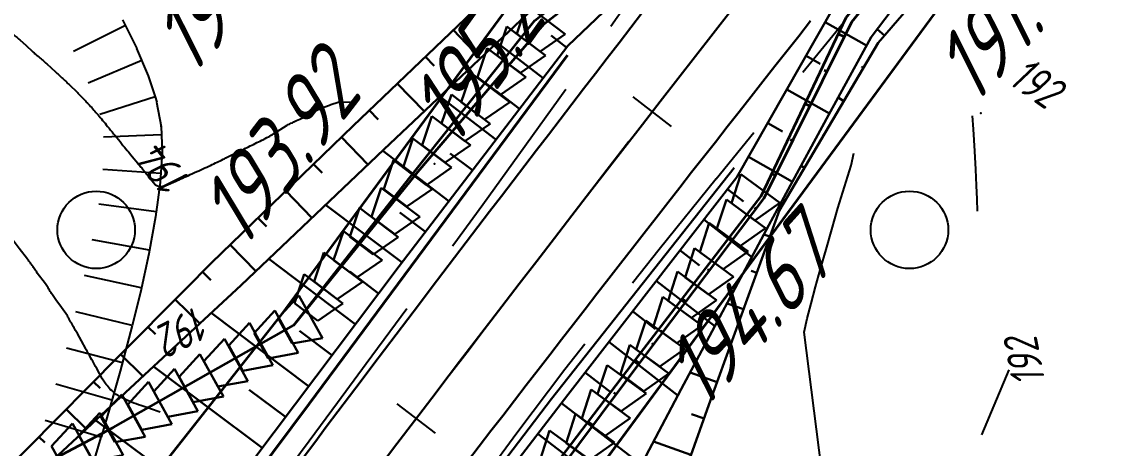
# Model space of a CAD drawing. Header units: millimetres. Extents: x -698 to 8131, y -704 to 4503.
# Drawn here: x 5834.1 to 5889.9, y 3421.5 to 3443.6 of the extents above; entities that cross this region are included whole.
import ezdxf
from ezdxf import colors
from ezdxf.entities.mleader import LeaderData, LeaderLine
from ezdxf.math import Vec2, Vec3

# ---------------------------------------------------------------- set-up
doc = ezdxf.new("R2010")
doc.units = ezdxf.units.MM
doc.linetypes.add('CONTI', pattern=[0])
doc.linetypes.add('STROT', pattern=[1.7, 0.5, -1.2])
for name, color, linetype, lineweight in [('10', 1, 'Continuous', 35), ('КОПИЯ_ОСЬ_13_ОТКОСЫ', 7, 'Continuous', 30), ('КОПИЯ_ОСЬ_ГРАНИЦЫ_ПОЛОС', 7, 'Continuous', 30), ('КОПИЯ_ОСЬ_ОТКОСЫ', 7, 'Continuous', 30), ('Огражд-перила', 1, 'ограждение2', 40), ('ОСЬ_ВЕРХ_ПОКРЫТИЯ_ГРАНИЦЫ_ПОЛОС', 7, 'Continuous', 30), ('ОСЬ_ВЕРХ_ПОКРЫТИЯ_ОСЬ', 1, 'Continuous', 30), ('Ось_примыкания', 1, 'Continuous', 35)]:
    doc.layers.add(name, color=color, linetype=linetype, lineweight=lineweight)
for name, color, linetype in [('GOR_BDEFAULT', 212, 'CONTI'), ('PI_OTDEFAULT', 172, 'CONTI'), ('PI_TTDEFAULT', 5, 'CONTI'), ('SIT_LDEFAULT', 7, 'CONTI'), ('ZAPSKDEFAULT', 7, 'CONTI'), ('Выноски', 250, 'Continuous'), ('канава', 7, 'Continuous'), ('ОСЬ_ВЕРХ_ПОКРЫТИЯ_ПИКЕТЫ', 1, 'Continuous'), ('разметка', 7, 'Continuous')]:
    doc.layers.add(name, color=color, linetype=linetype)
doc.layers.get('КОПИЯ_ОСЬ_ОТКОСЫ').off()
doc.styles.add('eskd', font='isocpeui.ttf', dxfattribs={"width": 1.2})
doc.styles.add('SHRFT', font='isocpeui.ttf', dxfattribs={"width": 3.5})
doc.styles.add('ГОСТ', font='isocpeui.ttf', dxfattribs={"height": 4})
doc.linetypes.add('ограждение2', pattern='A,0.25,-0.1,[132,ltypeshp.shx,S=0.1,R=0,X=-0.1,Y=0],-0.1,1', length=1.45)

# ---------------------------------------------------------------- blocks, each defined once
blk = doc.blocks.new('BL_2004')
at = {"color": 0}
blk.add_circle((0, 0), 2, dxfattribs=at)
blk = doc.blocks.new('6')
at = {"layer": 'канава', "color": 5, "linetype": 'Continuous', "lineweight": 30}
for p, q in [((-1.5, -1.25), (-1.5, 1.25)), ((0, 0.75), (-1.5, 1.25)), ((0, 0.75), (0, -0.75)), ((0, -0.75), (-1.5, -1.25))]:
    blk.add_line(p, q, dxfattribs=at)

msp = doc.modelspace()

# ---------------------------------------------------------------- linework, layer by layer
at = {"layer": '10'}
for p, q in [((5882.403, 3475.894), (5847.463, 3428.424)), ((5861.743, 3417.534), (5896.313, 3464.524)), ((5847.463, 3428.424), (5792.553, 3358.754))]:
    msp.add_line(p, q, dxfattribs=at)
for points in [[(6238.293, 3301.534), (6214.783, 3329.634), (6217.613, 3334.674), (6201.893, 3353.614), (6122.393, 3443.184), (6075.943, 3479.714), (6071.443, 3471.734), (6046.843, 3491.884), (6036.623, 3498.524), (6027.313, 3504.584), (5993.813, 3539.054), (5979.813, 3548.044), (5955.803, 3550.194), (5957.43, 3542.112), (5944.183, 3536.974), (5916.353, 3513.414), (5882.403, 3475.894), (5847.463, 3428.424), (5792.553, 3358.754), (5758.633, 3317.974), (5746.863, 3308.254), (5727.483, 3300.384), (5710.163, 3297.724), (5663.993, 3297.174)], [(5668.943, 3282.924), (5691.213, 3283.214), (5715.383, 3283.534), (5731.483, 3282.514), (5756.173, 3292.654), (5771.353, 3305.204), (5806.503, 3347.444), (5861.743, 3417.534), (5896.313, 3464.524), (5928.863, 3500.484), (5953.493, 3521.324), (5961.075, 3524.004), (5961.973, 3519.544), (5973.723, 3518.514), (5991.113, 3509.764), (6033.343, 3476.014), (6101.723, 3421.424), (6179.233, 3334.084), (6258.813, 3239.134), (6289.813, 3206.734), (6289.813, 3206.734), (6295.553, 3197.384), (6325.453, 3130.564)]]:
    msp.add_lwpolyline(points, dxfattribs=at)
at = {"layer": 'GOR_BDEFAULT', "color": 212, "flags": 128}
for points, elevation in [([(5827.089, 3447.67), (5827.379, 3447.49), (5827.789, 3447.24), (5828.319, 3446.9), (5828.979, 3446.48), (5829.739, 3445.97), (5829.799, 3445.93), (5829.849, 3445.89), (5829.909, 3445.85), (5829.959, 3445.82), (5830.009, 3445.78), (5830.069, 3445.74), (5830.119, 3445.71), (5830.169, 3445.67), (5830.219, 3445.64), (5830.259, 3445.61), (5830.309, 3445.58), (5830.349, 3445.55), (5830.389, 3445.52), (5830.419, 3445.5), (5830.449, 3445.47), (5830.779, 3445.24), (5830.809, 3445.21), (5830.849, 3445.18), (5830.889, 3445.15), (5830.929, 3445.12), (5830.979, 3445.09), (5831.029, 3445.05), (5831.079, 3445.02), (5831.129, 3444.98), (5831.169, 3444.95), (5831.219, 3444.91), (5831.269, 3444.88), (5831.309, 3444.85), (5831.359, 3444.81), (5831.399, 3444.78), (5831.429, 3444.76), (5831.659, 3444.57), (5831.779, 3444.45), (5832.069, 3444.2), (5832.109, 3444.16), (5832.149, 3444.13), (5832.199, 3444.1), (5832.249, 3444.06), (5832.299, 3444.02), (5832.349, 3443.98), (5832.399, 3443.94), (5832.449, 3443.9), (5832.509, 3443.86), (5832.559, 3443.82), (5832.609, 3443.78), (5832.659, 3443.74), (5832.699, 3443.71), (5832.749, 3443.67), (5832.789, 3443.64), (5833.239, 3443.26), (5833.279, 3443.23), (5833.329, 3443.19), (5833.379, 3443.15), (5833.429, 3443.11), (5833.479, 3443.07), (5833.529, 3443.02), (5833.589, 3442.98), (5833.639, 3442.94), (5833.689, 3442.89), (5833.749, 3442.85), (5833.799, 3442.81), (5833.849, 3442.77), (5833.899, 3442.73), (5833.939, 3442.69), (5833.979, 3442.66), (5834.309, 3442.36), (5834.639, 3442.05), (5834.679, 3442.01), (5834.729, 3441.98), (5834.769, 3441.93), (5834.819, 3441.89), (5834.869, 3441.85), (5834.929, 3441.8), (5834.979, 3441.76), (5835.029, 3441.71), (5835.089, 3441.67), (5835.139, 3441.62), (5835.189, 3441.58), (5835.239, 3441.53), (5835.289, 3441.49), (5835.329, 3441.45), (5835.379, 3441.42), (5835.829, 3441), (5835.869, 3440.96), (5835.909, 3440.92), (5835.959, 3440.88), (5836.009, 3440.83), (5836.059, 3440.79), (5836.109, 3440.74), (5836.159, 3440.69), (5836.209, 3440.65), (5836.259, 3440.6), (5836.309, 3440.55), (5836.359, 3440.51), (5836.409, 3440.46), (5836.449, 3440.42), (5836.489, 3440.38), (5836.529, 3440.34), (5836.959, 3439.93), (5836.989, 3439.89), (5837.029, 3439.85), (5837.079, 3439.8), (5837.119, 3439.76), (5837.169, 3439.71), (5837.219, 3439.66), (5837.269, 3439.61), (5837.319, 3439.55), (5837.369, 3439.5), (5837.419, 3439.44), (5837.479, 3439.38), (5837.529, 3439.33), (5837.589, 3439.27), (5837.639, 3439.21), (5837.699, 3439.15), (5837.749, 3439.09), (5837.809, 3439.02), (5837.859, 3438.96), (5837.919, 3438.9), (5837.969, 3438.84), (5838.029, 3438.77), (5838.079, 3438.71), (5838.139, 3438.64), (5838.199, 3438.57), (5838.259, 3438.49), (5838.319, 3438.42), (5838.389, 3438.34), (5838.449, 3438.26), (5838.519, 3438.17), (5838.599, 3438.08)], 194), ([(5839.069, 3424.26), (5838.969, 3424.32), (5838.879, 3424.39), (5838.799, 3424.45), (5838.729, 3424.52), (5838.659, 3424.58), (5838.599, 3424.65), (5838.539, 3424.71), (5838.489, 3424.78), (5838.439, 3424.84), (5838.399, 3424.9), (5838.359, 3424.96), (5838.319, 3425.01), (5838.289, 3425.06), (5838.259, 3425.11), (5838.239, 3425.15), (5837.959, 3425.66), (5837.929, 3425.71), (5837.899, 3425.77), (5837.859, 3425.84), (5837.819, 3425.91), (5837.789, 3425.98), (5837.749, 3426.05), (5837.699, 3426.12), (5837.659, 3426.2), (5837.619, 3426.27), (5837.579, 3426.35), (5837.539, 3426.42), (5837.499, 3426.49), (5837.469, 3426.56), (5837.429, 3426.62), (5837.399, 3426.68), (5837.169, 3427.1), (5836.959, 3427.47), (5836.929, 3427.52), (5836.899, 3427.57), (5836.869, 3427.63), (5836.829, 3427.69), (5836.799, 3427.76), (5836.759, 3427.82), (5836.719, 3427.89), (5836.689, 3427.95), (5836.649, 3428.02), (5836.609, 3428.08), (5836.569, 3428.15), (5836.539, 3428.21), (5836.499, 3428.27), (5836.469, 3428.32), (5836.439, 3428.38), (5836.139, 3428.81), (5835.839, 3429.22), (5835.809, 3429.27), (5835.769, 3429.32), (5835.739, 3429.37), (5835.709, 3429.42), (5835.669, 3429.48), (5835.629, 3429.54), (5835.599, 3429.59), (5835.559, 3429.65), (5835.519, 3429.71), (5835.489, 3429.77), (5835.449, 3429.83), (5835.409, 3429.88), (5835.379, 3429.94), (5835.339, 3429.99), (5835.309, 3430.04), (5834.889, 3430.6), (5834.859, 3430.64), (5834.829, 3430.69), (5834.799, 3430.73), (5834.769, 3430.78), (5834.729, 3430.83), (5834.699, 3430.88), (5834.669, 3430.93), (5834.629, 3430.98), (5834.599, 3431.03), (5834.559, 3431.08), (5834.529, 3431.13), (5834.489, 3431.17), (5834.459, 3431.22), (5834.429, 3431.27), (5834.389, 3431.31), (5833.959, 3431.86), (5833.479, 3432.48), (5833.029, 3433.01), (5832.569, 3433.55), (5832.059, 3434.13), (5832.019, 3434.17), (5831.979, 3434.22), (5831.939, 3434.27), (5831.899, 3434.32), (5831.859, 3434.37), (5831.819, 3434.42), (5831.769, 3434.47), (5831.729, 3434.52), (5831.689, 3434.58), (5831.649, 3434.63), (5831.609, 3434.68), (5831.569, 3434.72), (5831.529, 3434.77), (5831.489, 3434.82), (5831.459, 3434.86), (5831.029, 3435.37), (5830.599, 3435.82), (5830.109, 3436.33), (5829.639, 3436.79), (5829.139, 3437.29), (5828.659, 3437.73), (5828.179, 3438.21), (5827.709, 3438.67), (5827.249, 3439.07), (5826.829, 3439.46), (5826.399, 3439.82), (5826.049, 3440.16), (5825.789, 3440.42), (5825.569, 3440.63), (5825.239, 3440.88), (5825.059, 3441.02), (5824.729, 3441.25), (5824.379, 3441.49), (5824.079, 3441.68), (5823.839, 3441.84), (5823.649, 3441.95), (5823.519, 3442.03)], 192), ([(5886.599, 3441.38), (5886.589, 3441.48)], 192), ([(5839.709, 3436.72), (5840.159, 3436.17), (5840.199, 3436.13), (5840.229, 3436.08), (5840.279, 3436.03), (5840.319, 3435.98), (5840.369, 3435.92), (5840.409, 3435.87), (5840.459, 3435.81), (5840.509, 3435.75), (5840.549, 3435.69), (5840.599, 3435.64), (5840.649, 3435.58), (5840.689, 3435.53), (5840.729, 3435.48), (5840.769, 3435.43), (5840.799, 3435.39), (5840.999, 3435.16), (5841.219, 3435.05), (5841.529, 3435.12), (5842.049, 3435.35), (5842.119, 3435.39), (5842.199, 3435.42), (5842.289, 3435.46), (5842.379, 3435.51), (5842.479, 3435.55), (5842.579, 3435.59), (5842.689, 3435.64), (5842.789, 3435.69), (5842.899, 3435.74), (5843.009, 3435.79), (5843.119, 3435.84), (5843.229, 3435.89), (5843.339, 3435.94), (5843.439, 3435.98), (5843.539, 3436.03), (5843.639, 3436.08), (5843.739, 3436.12), (5843.829, 3436.16), (5843.919, 3436.21), (5844.009, 3436.25), (5844.089, 3436.29), (5844.169, 3436.33), (5844.249, 3436.36), (5844.329, 3436.4), (5844.399, 3436.44), (5844.479, 3436.48), (5844.549, 3436.51), (5844.619, 3436.55), (5844.689, 3436.58), (5844.759, 3436.62), (5844.829, 3436.65), (5844.899, 3436.69), (5844.969, 3436.72), (5845.049, 3436.76), (5845.119, 3436.79), (5845.189, 3436.83), (5845.259, 3436.86), (5845.329, 3436.9), (5845.409, 3436.93), (5845.479, 3436.97), (5845.559, 3437.01), (5845.639, 3437.05), (5845.719, 3437.08), (5845.799, 3437.12), (5845.879, 3437.17), (5845.959, 3437.21), (5846.049, 3437.25), (5846.139, 3437.29), (5846.229, 3437.34), (5846.319, 3437.38), (5846.399, 3437.42), (5846.489, 3437.47), (5846.579, 3437.51), (5846.659, 3437.55), (5846.739, 3437.6), (5846.819, 3437.64), (5846.889, 3437.68), (5846.969, 3437.72), (5847.029, 3437.76), (5847.089, 3437.79), (5847.789, 3438.24), (5847.849, 3438.27), (5847.909, 3438.3), (5847.979, 3438.34), (5848.059, 3438.37), (5848.129, 3438.41), (5848.209, 3438.45), (5848.279, 3438.48), (5848.359, 3438.52), (5848.439, 3438.55), (5848.509, 3438.59), (5848.589, 3438.62), (5848.659, 3438.65), (5848.719, 3438.69), (5848.789, 3438.72), (5848.839, 3438.74), (5849.359, 3439.03), (5849.399, 3439.05), (5849.449, 3439.07), (5849.489, 3439.09), (5849.539, 3439.11), (5849.589, 3439.13), (5849.639, 3439.15), (5849.689, 3439.17), (5849.739, 3439.19), (5849.789, 3439.2), (5849.839, 3439.22), (5849.879, 3439.24), (5849.929, 3439.26), (5849.969, 3439.28), (5850.009, 3439.29), (5850.049, 3439.31), (5850.429, 3439.43), (5851.089, 3439.45), (5851.259, 3439.46), (5851.289, 3439.46), (5851.409, 3439.43)], 194), ([(5883.449, 3433.79), (5883.419, 3434.41), (5883.389, 3435.12), (5883.349, 3435.95), (5883.299, 3436.9), (5883.239, 3438.03), (5883.189, 3438.72)], 192), ([(5838.599, 3438.08), (5838.669, 3437.99), (5838.749, 3437.9), (5838.829, 3437.8), (5838.909, 3437.7), (5838.989, 3437.6), (5839.079, 3437.5), (5839.159, 3437.4), (5839.239, 3437.3), (5839.309, 3437.2), (5839.389, 3437.11), (5839.459, 3437.02), (5839.529, 3436.94), (5839.599, 3436.86), (5839.659, 3436.78), (5839.709, 3436.72)], 194), ([(5838.599, 3438.08), (5838.669, 3437.99), (5838.749, 3437.9), (5838.829, 3437.8), (5838.909, 3437.7), (5838.989, 3437.6), (5839.079, 3437.5), (5839.159, 3437.4), (5839.239, 3437.3), (5839.309, 3437.2), (5839.389, 3437.11), (5839.459, 3437.02), (5839.529, 3436.94), (5839.599, 3436.86), (5839.659, 3436.78), (5839.709, 3436.72)], 194), ([(5872.209, 3418.38), (5873.369, 3418.6), (5874.219, 3418.75), (5874.839, 3418.86), (5875.289, 3418.94), (5875.309, 3419.37), (5875.349, 3419.89), (5875.389, 3420.49), (5874.489, 3427.54), (5874.649, 3428.25), (5874.849, 3429.03), (5875.079, 3429.88), (5875.329, 3430.81), (5875.619, 3431.81), (5875.919, 3432.85), (5876.229, 3433.95), (5876.569, 3435.06), (5876.909, 3436.15), (5877.059, 3436.8)], 194), ([(5883.659, 3422.23), (5885.079, 3425.6)], 192), ([(5840.739, 3423.58), (5840.649, 3423.61), (5840.559, 3423.64), (5840.449, 3423.68), (5840.339, 3423.71), (5840.229, 3423.75), (5840.109, 3423.79), (5839.989, 3423.84), (5839.869, 3423.88), (5839.749, 3423.93), (5839.629, 3423.98), (5839.509, 3424.03), (5839.389, 3424.09), (5839.279, 3424.14), (5839.169, 3424.2), (5839.069, 3424.26)], 192), ([(5840.739, 3423.58), (5840.649, 3423.61), (5840.559, 3423.64), (5840.449, 3423.68), (5840.339, 3423.71), (5840.229, 3423.75), (5840.109, 3423.79), (5839.989, 3423.84), (5839.869, 3423.88), (5839.749, 3423.93), (5839.629, 3423.98), (5839.509, 3424.03), (5839.389, 3424.09), (5839.279, 3424.14), (5839.169, 3424.2), (5839.069, 3424.26)], 192), ([(5841.239, 3423.4), (5840.739, 3423.58)], 192)]:
    msp.add_lwpolyline(points, dxfattribs=dict(at, elevation=elevation))
at = {"layer": 'PI_TTDEFAULT', "color": 5}
for p in [(5851.129, 3439.21, 193.922), (5883.609, 3438.87, 191.83), (5841.289, 3438.18, 194.576), (5855.399, 3436.25, 195.195), (5866.659, 3426.94, 194.665)]:
    msp.add_point(p, dxfattribs=at)
at = {"layer": 'SIT_LDEFAULT', "color": 7}
for p, q in [((5865.289, 3444.44), (5864.509, 3443.34)), ((5839.289, 3443.68), (5840.029, 3442.21)), ((5839.439, 3443.39), (5836.749, 3442.05)), ((5874.419, 3440.98), (5876.589, 3443.63)), ((5840.019, 3442.21), (5840.619, 3440.79)), ((5840.289, 3441.58), (5837.519, 3440.41)), ((5840.619, 3440.79), (5840.969, 3439.7)), ((5862.179, 3440.09), (5859.759, 3436.71)), ((5840.969, 3439.7), (5838.109, 3438.8)), ((5840.969, 3439.7), (5841.059, 3439.43)), ((5841.049, 3439.43), (5841.289, 3438.18)), ((5841.289, 3438.18), (5841.339, 3436.85)), ((5841.309, 3437.74), (5838.309, 3437.63)), ((5869.949, 3435.47), (5871.899, 3437.87)), ((5841.339, 3436.85), (5841.229, 3435.28)), ((5859.759, 3436.71), (5857.889, 3434.12)), ((5841.259, 3435.74), (5838.269, 3435.95)), ((5841.229, 3435.28), (5841.019, 3433.75)), ((5866.999, 3431.83), (5869.939, 3435.48)), ((5841.029, 3433.76), (5838.059, 3434.16)), ((5841.029, 3433.76), (5840.999, 3433.51)), ((5857.889, 3434.12), (5856.399, 3432.08)), ((5840.989, 3433.51), (5840.649, 3431.6)), ((5840.679, 3431.78), (5837.729, 3432.31)), ((5856.399, 3432.08), (5856.329, 3431.98)), ((5840.649, 3431.6), (5840.209, 3429.6)), ((5865.619, 3430.1), (5866.999, 3431.83)), ((5840.259, 3429.83), (5837.329, 3430.48)), ((5840.209, 3429.6), (5839.789, 3427.88)), ((5839.789, 3427.88), (5836.879, 3428.59)), ((5853.969, 3428.75), (5853.389, 3427.96)), ((5839.709, 3427.56), (5839.169, 3425.52)), ((5839.789, 3427.88), (5839.709, 3427.56)), ((5853.389, 3427.96), (5851.879, 3425.91)), ((5862.139, 3425.63), (5863.159, 3426.94)), ((5839.289, 3425.95), (5836.389, 3426.71)), ((5851.879, 3425.91), (5850.389, 3423.89)), ((5839.169, 3425.52), (5838.599, 3423.53)), ((5859.659, 3422.33), (5862.139, 3425.63)), ((5838.739, 3424.02), (5835.849, 3424.85)), ((5850.389, 3423.89), (5848.919, 3421.9)), ((5838.599, 3423.53), (5838.179, 3422.11)), ((5838.169, 3422.11), (5835.289, 3422.97)), ((5838.169, 3422.11), (5838.029, 3421.65)), ((5848.919, 3421.9), (5848.039, 3420.7)), ((5857.159, 3418.96), (5859.659, 3422.33)), ((5838.039, 3421.65), (5837.509, 3419.93))]:
    msp.add_line(p, q, dxfattribs=at)
at = {"layer": 'КОПИЯ_ОСЬ_13_ОТКОСЫ'}
for points in [[(5776.431, 3328.181), (5778.193, 3330.375), (5779.323, 3331.8), (5780.45, 3333.233), (5781.577, 3334.673), (5783.831, 3337.57), (5844.966, 3419.512), (5853.583, 3430.954), (5862.279, 3442.336), (5869.594, 3449.342), (5872.542, 3453.125), (5873.724, 3454.636), (5889.003, 3473.343), (5904.501, 3491.87)], [(5770.572, 3328.119), (5772.924, 3330.932), (5774.681, 3333.083), (5775.811, 3334.484), (5776.941, 3335.897), (5778.072, 3337.32), (5780.344, 3340.194), (5811.059, 3380.657), (5820.489, 3398.591), (5828.228, 3414.043), (5830.486, 3416.098), (5840.421, 3425.339), (5843.99, 3428.645), (5845.419, 3429.965), (5852.779, 3436.986), (5860.173, 3443.971), (5867.656, 3450.862), (5870.686, 3454.587), (5871.9, 3456.075), (5874.021, 3458.618), (5880.386, 3466.371), (5886.789, 3474.093), (5894.447, 3483.334)], [(5770.572, 3328.119), (5772.925, 3330.932), (5774.681, 3333.083), (5775.811, 3334.484), (5776.941, 3335.897), (5778.072, 3337.32), (5780.345, 3340.194), (5811.059, 3380.657), (5820.489, 3398.591), (5828.228, 3414.043), (5830.486, 3416.098), (5840.421, 3425.339), (5843.99, 3428.645), (5845.419, 3429.964), (5852.779, 3436.986), (5860.173, 3443.971), (5867.656, 3450.862), (5870.686, 3454.587), (5871.9, 3456.075), (5874.021, 3458.618), (5880.386, 3466.371), (5886.789, 3474.093), (5894.447, 3483.334)], [(5771.232, 3329.929), (5773.545, 3332.789), (5774.122, 3333.514), (5775.249, 3334.913), (5776.377, 3336.325), (5777.507, 3337.747), (5779.778, 3340.62), (5798.411, 3365.145), (5810.852, 3380.813), (5818.617, 3399.999), (5826.929, 3415.02), (5829.637, 3416.737), (5839.117, 3426.324), (5842.525, 3429.756), (5843.891, 3431.127), (5851.195, 3438.203), (5858.533, 3445.243), (5866.037, 3452.131), (5869.11, 3455.828), (5870.342, 3457.305), (5872.415, 3459.889), (5878.578, 3467.204), (5884.775, 3474.491), (5888.502, 3478.854)], [(5789.647, 3328.577), (5791.821, 3331.558), (5853.615, 3412.991), (5862.278, 3424.302), (5871.02, 3435.553), (5876.005, 3444.317), (5878.972, 3448.06), (5880.16, 3449.556), (5894.973, 3468.521)], [(5796.391, 3328.12), (5814.748, 3352.853), (5828.134, 3367.809), (5842.599, 3381.955), (5853.314, 3395.168), (5854.64, 3397.924), (5861.077, 3410.921), (5863.225, 3415.233), (5863.656, 3416.095), (5868.143, 3424.594), (5872.671, 3433.071), (5873.563, 3434.726), (5875.749, 3438.763), (5877.945, 3442.796), (5880.831, 3446.596), (5881.987, 3448.114), (5883.96, 3450.748), (5890.05, 3458.643)], [(5842.599, 3381.955), (5853.314, 3395.168), (5854.64, 3397.924), (5861.077, 3410.921), (5863.225, 3415.233), (5863.656, 3416.095), (5868.143, 3424.594), (5872.671, 3433.071), (5873.562, 3434.726), (5875.749, 3438.763), (5877.945, 3442.796), (5880.831, 3446.596), (5881.987, 3448.114), (5883.96, 3450.748), (5890.05, 3458.643)], [(5842.599, 3381.955), (5854.667, 3394.15), (5857.194, 3396.003), (5861.471, 3404.702), (5866.153, 3414.196), (5869.661, 3424.03), (5873.22, 3433.845), (5878.316, 3442.506), (5881.431, 3446.123), (5882.68, 3447.568), (5884.658, 3450.195), (5890.841, 3458.01)], [(5856.362, 3443.168), (5857.765, 3441.703)], [(5875.577, 3443.564), (5877.704, 3442.353)], [(5878.643, 3442.885), (5878.262, 3443.213)], [(5862.223, 3442.262), (5861.428, 3442.874)], [(5861.004, 3440.677), (5858.619, 3442.508)], [(5854.918, 3441.784), (5855.379, 3441.304)], [(5874.588, 3441.825), (5875.318, 3441.41)], [(5877.556, 3441.213), (5877.456, 3441.272)], [(5853.476, 3440.399), (5854.86, 3438.959)], [(5859.786, 3439.09), (5858.819, 3439.831)], [(5873.599, 3440.087), (5875.791, 3438.84)], [(5858.57, 3437.502), (5855.667, 3439.723)], [(5876.541, 3439.49), (5876.241, 3439.666)], [(5852.034, 3439.013), (5852.489, 3438.54)], [(5872.61, 3438.348), (5873.365, 3437.919)], [(5850.594, 3437.625), (5851.961, 3436.209)], [(5875.527, 3437.766), (5875.467, 3437.801)], [(5856.143, 3434.322), (5852.72, 3436.93)], [(5857.356, 3435.913), (5856.216, 3436.783)], [(5871.621, 3436.61), (5873.885, 3435.322)], [(5849.156, 3436.235), (5849.605, 3435.771)], [(5874.513, 3436.042), (5874.333, 3436.148)], [(5847.719, 3434.844), (5849.066, 3433.453)], [(5870.537, 3434.935), (5871.363, 3434.289)], [(5873.499, 3434.318), (5873.405, 3434.374)], [(5853.722, 3431.138), (5849.777, 3434.131)], [(5854.932, 3432.731), (5853.618, 3433.73)], [(5846.283, 3433.452), (5846.726, 3432.996)], [(5869.306, 3433.359), (5871.787, 3431.423)], [(5872.722, 3432.482), (5872.415, 3432.594)], [(5844.848, 3432.058), (5846.178, 3430.691)], [(5868.076, 3431.782), (5869.085, 3430.996)], [(5851.308, 3427.949), (5846.84, 3431.325)], [(5843.422, 3430.656), (5843.843, 3430.237)], [(5852.514, 3429.544), (5851.026, 3430.671)], [(5872.038, 3430.603), (5871.755, 3430.706)], [(5866.848, 3430.203), (5869.876, 3427.85)], [(5842.011, 3429.239), (5843.276, 3427.983)], [(5865.622, 3428.624), (5866.813, 3427.699)], [(5871.356, 3428.723), (5870.507, 3429.031)], [(5848.9, 3424.756), (5843.874, 3428.538)], [(5840.602, 3427.82), (5840.984, 3427.44)], [(5850.103, 3426.353), (5848.429, 3427.615)], [(5864.397, 3427.043), (5867.973, 3424.274)], [(5870.675, 3426.842), (5870.211, 3427.01)], [(5839.193, 3426.401), (5840.339, 3425.263)], [(5846.497, 3421.557), (5840.882, 3425.766)], [(5863.173, 3425.461), (5864.548, 3424.398)], [(5869.996, 3424.961), (5868.605, 3425.462)], [(5837.786, 3424.979), (5838.13, 3424.639)], [(5847.697, 3423.157), (5845.827, 3424.562)], [(5836.38, 3423.557), (5837.41, 3422.538)], [(5861.951, 3423.877), (5866.079, 3420.695)], [(5844.102, 3418.353), (5837.892, 3422.987)], [(5869.319, 3423.079), (5868.675, 3423.31)], [(5834.974, 3422.134), (5835.277, 3421.834)], [(5860.731, 3422.293), (5862.289, 3421.093)], [(5868.644, 3421.196), (5866.71, 3421.889)]]:
    msp.add_lwpolyline(points, dxfattribs=at)
at = {"layer": 'КОПИЯ_ОСЬ_ГРАНИЦЫ_ПОЛОС'}
for points in [[(5804.039, 3364.656), (5844.966, 3419.512), (5853.583, 3430.954), (5862.279, 3442.336), (5869.594, 3449.342), (5872.542, 3453.125), (5873.724, 3454.636), (5889.003, 3473.343), (5904.501, 3491.87), (5908.948, 3497.125), (5909.85, 3498.258)], [(5791.715, 3331.412), (5791.821, 3331.558), (5853.615, 3412.991), (5862.278, 3424.302), (5871.02, 3435.553), (5876.005, 3444.317), (5878.972, 3448.06), (5880.16, 3449.556), (5894.973, 3468.521), (5909.963, 3487.255)], [(5866.149, 3444.08), (5865.539, 3443.29), (5864.93, 3442.499), (5864.32, 3441.708), (5863.711, 3440.917), (5863.103, 3440.126), (5862.494, 3439.334), (5861.887, 3438.542), (5861.279, 3437.75), (5860.672, 3436.957), (5860.066, 3436.165), (5859.459, 3435.371), (5858.853, 3434.578), (5858.248, 3433.784), (5857.643, 3432.99), (5857.038, 3432.196), (5856.434, 3431.401), (5855.83, 3430.606), (5855.226, 3429.811), (5854.623, 3429.015), (5854.02, 3428.22), (5853.418, 3427.424), (5852.816, 3426.627), (5852.214, 3425.831), (5851.613, 3425.034), (5851.012, 3424.236), (5850.412, 3423.439), (5849.812, 3422.641), (5849.212, 3421.843), (5848.613, 3421.044)]]:
    msp.add_lwpolyline(points, dxfattribs=at)
at = {"layer": 'Огражд-перила', "ltscale": 7}
for p, q in [((5862.267, 3441.861), (5848.92, 3423.841)), ((5848.92, 3423.841), (5832.145, 3401.385))]:
    msp.add_line(p, q, dxfattribs=at)
at = {"layer": 'Огражд-перила', "color": 1, "lineweight": 30, "ltscale": 7}
msp.add_lwpolyline([(5626.506, 3294.792), (5641.148, 3288.361), (5656.497, 3283.894), (5672.338, 3281.734), (5692.292, 3280.316), (5712.383, 3279.969), (5728.246, 3282.131), (5743.541, 3287.261), (5757.598, 3295.078), (5769.984, 3305.42), (5783.315, 3320.795), (5795.193, 3336.685), (5808.401, 3354.287), (5813.837, 3361.484), (5842.093, 3398.67), (5861.438, 3424.104), (5870.881, 3436.041)], dxfattribs=at)
at = {"layer": 'ОСЬ_ВЕРХ_ПОКРЫТИЯ_ГРАНИЦЫ_ПОЛОС'}
for points in [[(5848.613, 3421.044), (5849.212, 3421.843), (5849.812, 3422.641), (5850.412, 3423.439), (5851.012, 3424.236), (5851.613, 3425.034), (5852.214, 3425.831), (5852.816, 3426.627), (5853.418, 3427.424), (5854.02, 3428.22), (5854.623, 3429.015), (5855.226, 3429.811), (5855.83, 3430.606), (5856.434, 3431.401), (5857.038, 3432.196), (5857.643, 3432.99), (5858.248, 3433.784), (5858.853, 3434.578), (5859.459, 3435.371), (5860.066, 3436.165), (5860.672, 3436.957), (5861.279, 3437.75), (5861.887, 3438.542), (5862.494, 3439.334), (5863.103, 3440.126), (5863.711, 3440.917), (5864.32, 3441.708), (5864.93, 3442.499), (5865.539, 3443.29), (5866.149, 3444.08)], [(5874.824, 3443.628), (5874.208, 3442.847), (5873.592, 3442.066), (5872.976, 3441.284), (5872.361, 3440.502), (5871.746, 3439.72), (5871.132, 3438.938), (5870.518, 3438.155), (5869.904, 3437.372), (5869.291, 3436.588), (5868.678, 3435.805), (5868.066, 3435.021), (5867.453, 3434.236), (5866.842, 3433.452), (5866.23, 3432.667), (5865.619, 3431.881), (5865.009, 3431.096), (5864.398, 3430.31), (5863.789, 3429.524), (5863.179, 3428.738), (5862.57, 3427.951), (5861.961, 3427.164), (5861.353, 3426.377), (5860.745, 3425.589), (5860.138, 3424.801), (5859.53, 3424.013), (5858.924, 3423.224), (5858.317, 3422.436), (5857.711, 3421.647), (5857.106, 3420.857)], [(5857.106, 3420.857), (5857.711, 3421.647), (5858.317, 3422.436), (5858.924, 3423.224), (5859.53, 3424.013), (5860.138, 3424.801), (5860.745, 3425.589), (5861.353, 3426.377), (5861.961, 3427.164), (5862.57, 3427.951), (5863.179, 3428.738), (5863.789, 3429.524), (5864.398, 3430.31), (5865.009, 3431.096), (5865.619, 3431.881), (5866.23, 3432.667), (5866.842, 3433.452), (5867.453, 3434.236), (5868.066, 3435.021), (5868.678, 3435.805), (5869.291, 3436.588), (5869.904, 3437.372), (5870.518, 3438.155), (5871.132, 3438.938), (5871.746, 3439.72), (5872.361, 3440.502), (5872.976, 3441.284), (5873.592, 3442.066), (5874.208, 3442.847), (5874.824, 3443.628)]]:
    msp.add_lwpolyline(points, dxfattribs=at)
at = {"layer": 'ОСЬ_ВЕРХ_ПОКРЫТИЯ_ОСЬ'}
msp.add_lwpolyline([(5784.293, 3329.884), (5785.475, 3331.443), (5787.83, 3334.569), (5787.83, 3334.569), (5848.083, 3414.648), (5848.083, 3414.648, -0.011607), (5907.049, 3489.343)], format="xyb", dxfattribs=at)
at = {"layer": 'ОСЬ_ВЕРХ_ПОКРЫТИЯ_ПИКЕТЫ'}
for p, q in [((5867.637, 3438.178), (5865.662, 3439.711)), ((5855.46, 3422.328), (5853.47, 3423.841))]:
    msp.add_line(p, q, dxfattribs=at)
at = {"layer": 'Ось_примыкания', "color": 0}
for p, q in [((5876.555, 3442.801), (5876.255, 3442.95)), ((5875.667, 3441.009), (5875.531, 3441.077)), ((5874.778, 3439.218), (5874.537, 3439.338)), ((5873.89, 3437.426), (5873.784, 3437.479)), ((5873.001, 3435.634), (5872.818, 3435.725)), ((5872.003, 3433.91), (5871.925, 3433.968)), ((5870.798, 3432.314), (5870.63, 3432.44)), ((5869.593, 3430.718), (5869.503, 3430.786)), ((5868.388, 3429.121), (5868.194, 3429.267)), ((5867.183, 3427.525), (5867.08, 3427.603)), ((5865.981, 3425.927), (5865.761, 3426.091)), ((5864.784, 3424.325), (5864.667, 3424.412)), ((5863.587, 3422.722), (5863.34, 3422.906))]:
    msp.add_line(p, q, dxfattribs=at)
for points in [[(5834.717, 3420.436), (5838.808, 3422.608), (5848.129, 3427.904), (5854.334, 3435.795), (5860.579, 3443.656), (5868.627, 3450.101), (5871.486, 3453.957), (5872.632, 3455.498), (5874.657, 3458.114), (5881.013, 3465.87), (5887.406, 3473.595), (5893.851, 3481.275), (5900.333, 3488.924), (5903.478, 3492.717), (5907.878, 3498.011), (5908.813, 3499.215)], [(5853.137, 3403.349), (5853.137, 3403.349), (5857.142, 3412.708), (5859.307, 3417.018), (5860.176, 3418.742), (5866.205, 3426.676), (5872.273, 3434.58), (5876.661, 3443.803), (5879.653, 3447.524), (5880.852, 3449.01), (5882.933, 3451.561), (5889.008, 3459.477), (5895.12, 3467.364), (5901.241, 3475.247), (5907.4, 3483.1), (5910.449, 3486.848)], [(5853.926, 3389.457), (5853.137, 3403.349), (5857.504, 3412.434), (5859.609, 3416.789), (5860.454, 3418.53), (5866.418, 3426.512), (5872.422, 3434.465), (5876.943, 3443.582), (5879.955, 3447.286), (5881.162, 3448.765), (5883.265, 3451.299), (5889.372, 3459.185), (5895.518, 3467.042), (5901.657, 3474.907), (5907.834, 3482.743), (5910.879, 3486.489)], [(5848.129, 3427.904), (5848.129, 3427.904), (5848.129, 3427.904), (5854.543, 3435.831), (5861.061, 3443.477), (5869.103, 3449.727), (5875.134, 3457.728)]]:
    msp.add_lwpolyline(points, dxfattribs=at)
at = {"layer": 'разметка', "linetype": 'STROT', "lineweight": 30, "ltscale": 7}
msp.add_lwpolyline([(5828.318, 3388.379), (5848.786, 3415.582, -0.006598), (5880.129, 3456.123)], format="xyb", dxfattribs=at)

# ---------------------------------------------------------------- block references
at = {"layer": 'ZAPSKDEFAULT', "color": 7, "rotation": 342.9999999999999}
for p in [(5837.929, 3432.83), (5879.929, 3432.83)]:
    msp.add_blockref('BL_2004', p, dxfattribs=at)
at = {"layer": 'КОПИЯ_ОСЬ_ОТКОСЫ', "linetype": 'Continuous'}
for p, rotation in [((5860.249, 3442.505), 233.0383145706864), ((5859.235, 3441.391), 233.0383145706864), ((5858.22, 3440.277), 233.0383145706864), ((5857.384, 3438.985), 233.0383145706864), ((5856.369, 3437.871), 233.0383145706864), ((5855.355, 3436.757), 233.0383145706864), ((5854.385, 3435.599), 233.0383145706864), ((5853.376, 3434.481), 233.0383145706864), ((5871.345, 3433.759), 233.7126795160585), ((5852.746, 3433.052), 233.0383145706864), ((5870.592, 3432.45), 233.7126795160585), ((5851.631, 3432.013), 233.0383145706864), ((5869.705, 3431.241), 233.7126795160585), ((5850.789, 3430.821), 233.0383145706864), ((5849.781, 3429.702), 233.0383145706864), ((5868.952, 3429.932), 233.7126795160585), ((5848.773, 3428.584), 233.0383145706864), ((5868.065, 3428.723), 233.7126795160585), ((5847.693, 3427.61), 208.8950663239816), ((5867.313, 3427.415), 233.7126795160585), ((5846.447, 3426.835), 208.8950663239816), ((5845.141, 3426.198), 208.8950663239816), ((5866.425, 3426.205), 233.7126795160585), ((5843.848, 3425.384), 208.8950663239816), ((5865.607, 3424.938), 233.7126795160585), ((5842.578, 3424.578), 208.8950663239816), ((5864.429, 3423.894), 233.7126795160585), ((5841.262, 3423.821), 208.8950663239816), ((5839.922, 3423.153), 208.8950663239816), ((5838.538, 3422.508), 208.8950663239816), ((5863.615, 3422.63), 233.7126795160585), ((5837.401, 3421.548), 208.8950663239816), ((5862.801, 3421.367), 233.7126795160585), ((5835.99, 3421), 208.8950663239816), ((5861.466, 3420.502), 233.7126795160585)]:
    msp.add_blockref('6', p, dxfattribs=dict(at, rotation=rotation))

# ---------------------------------------------------------------- texts
at = {"layer": 'GOR_BDEFAULT', "color": 212, "style": 'SHRFT', "width": 0.75}
for s, rotation, p in [('192', 324.9083, (5884.955, 3440.435, 192)), ('194', 128.1118, (5842.889, 3435.387, 194)), ('192', 207.4536, (5843.176, 3428.951, 192)), ('192', 101.2558, (5886.966, 3424.965, 192))]:
    msp.add_text(s, height=1.7223, rotation=rotation, dxfattribs=at).set_placement(p)
at = {"layer": 'PI_OTDEFAULT', "color": 172, "style": 'eskd', "oblique": 10, "width": 0.8}
for s, rotation, p in [('194.58', 48, (5842.819, 3440.66)), ('191.83', 48, (5883.239, 3439.15)), ('195.20', 54.3654, (5856.454, 3437.009)), ('193.92', 52.4041, (5845.499, 3431.7)), ('194.67', 48, (5869.269, 3423.41))]:
    msp.add_text(s, height=3.5, rotation=rotation, dxfattribs=at).set_placement(p)

# ---------------------------------------------------------------- leaders
at = {"layer": 'Выноски', "linetype": 'Continuous'}
ml = msp.add_multileader_mtext('Standard', dxfattribs=at)
ml.set_content('Ж/б труба, {\\Fgost|c204;%%C} 1,00 м, L-25,2 м', color=256, style='ГОСТ')
ml.set_leader_properties()
ml.build(insert=Vec2(0, 0))
ml.multileader.update_dxf_attribs({"text_left_attachment_type": 5, "text_right_attachment_type": 5, "dogleg_length": 0, "arrow_head_size": 0.18})
ctx = ml.context
ctx.base_point, ctx.arrow_head_size, ctx.landing_gap_size, ctx.plane_origin, ctx.plane_x_axis, ctx.plane_y_axis = Vec3(5891.604, 3401.782), 0.18, 0, Vec3(5964.914, 3326.036), Vec3(0.959621, -0.281295), Vec3(0.281295, 0.959621)
ctx.left_attachment, ctx.right_attachment = 5, 5
notes = []
notes.append((ctx, [(1, (1, 1, 0), (5891.604, 3401.782), (0.99329, -0.11565), 0, [(0, [(5840.459, 3404.516)], 0, [])])]))
ctx.mtext.insert, ctx.mtext.text_direction, ctx.mtext.rotation, ctx.mtext.flow_direction = Vec3(5893.205, 3407.242), Vec3(0.959621, -0.281295), 5.998042, 5
for ctx, leaders in notes:
    for number, flags, end, landing, length, lines in leaders:
        leader = LeaderData()
        leader.index, (leader.has_last_leader_line, leader.has_dogleg_vector, leader.attachment_direction) = number, flags
        leader.last_leader_point, leader.dogleg_vector, leader.dogleg_length = Vec3(end), Vec3(landing), length
        for number, points, colour, breaks in lines:
            line = LeaderLine()
            line.index, line.vertices, line.color, line.breaks = number, Vec3.list(points), colors.encode_raw_color(colour), breaks
            leader.lines.append(line)
        ctx.leaders.append(leader)

doc.saveas('drawing.dxf')
